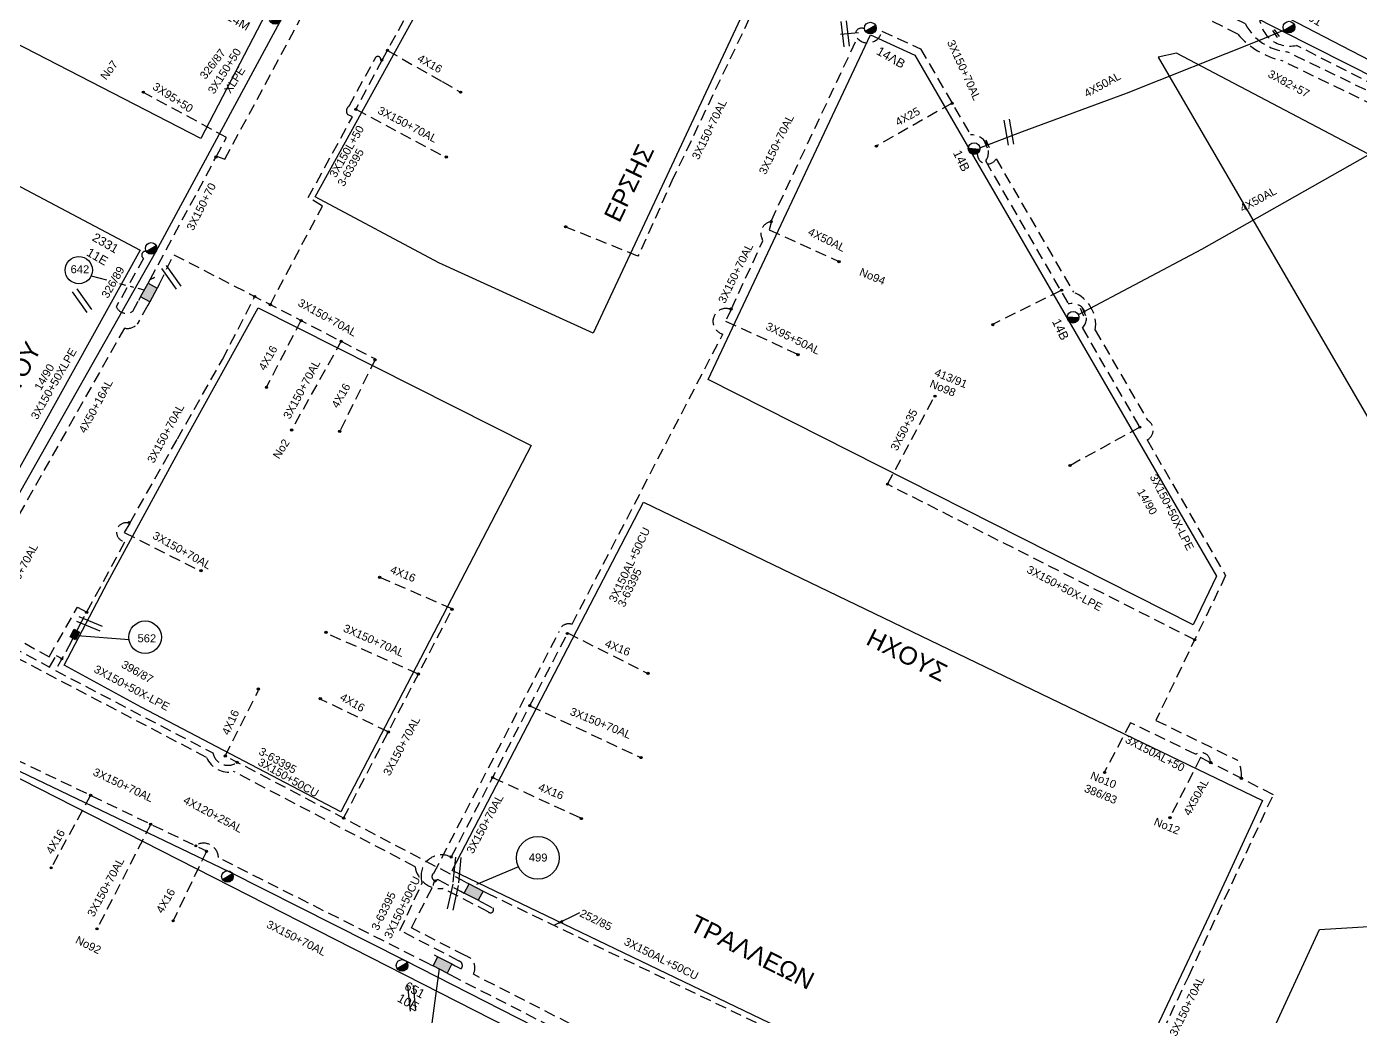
# Model space of a CAD drawing. Header units: millimetres. Extents: x 2087 to 5289, y 222 to 1137.
# Drawn here: x 2512.4 to 2662.3, y 619.2 to 730.5 of the extents above; entities that cross this region are included whole.
import ezdxf

# ---------------------------------------------------------------- set-up
doc = ezdxf.new("R2010")
doc.units = ezdxf.units.MM
doc.linetypes.add('DASHED', pattern=[19.05, 12.7, -6.35])
for name, color, linetype in [('Link Box 2 Διευθύνσεων', 7, 'Continuous'), ('Link Box 4 Διευθύνσεων', 7, 'Continuous'), ('Άγνωστα', 7, 'Continuous'), ('Γυμνά εναέρια ΧΤ και ΦΟΠ (3Φ)   4x50+16AL', 7, 'Continuous'), ('Εναέρια παροχή ΧΤ 4x16', 7, 'SYN_LINE'), ('Επιγραφές - Σχήματα', 7, 'Continuous'), ('Καλωδια ΧΤ    3Χ95+50', 7, 'DASHED'), ('Καλώδια ΧΤ   3x150+50CU', 7, 'DASHED'), ('Καλώδια ΧΤ   3x150+70 XLPE', 7, 'DASHED'), ('Καλώδια ΧΤ   3x150+70AL', 7, 'DASHED'), ('Καλώδια ΧΤ   3x150AL+50CU', 7, 'DASHED'), ('Καλώδια ΧΤ   4x50AL', 7, 'DASHED'), ('Μηχανική τομή', 7, 'Continuous'), ('Στύλος ΦΜ', 7, 'Continuous'), ('Στύλος ΦΜ @ 1', 7, 'Continuous'), ('Συνδέσεις', 7, 'Continuous'), ('Συνεστραμμενα ΧΤ  4Χ120+25 Al', 7, 'Continuous'), ('Τομή', 7, 'Continuous'), ('Υπόβαθρο ΔΕΗ', 7, 'Continuous'), ('Υπόγεια καλώδια Παροχών ΧΤ   4x16CU', 7, 'DASHED'), ('Υπόγεια καλώδια Παροχών ΧΤ   4x25', 7, 'DASHED'), ('Υπόγειο καλώδιο Μέσης Τάσης 20KV', 7, 'Continuous')]:
    doc.layers.add(name, color=color, linetype=linetype)
doc.styles.add('arial', font='arial.ttf')
doc.styles.get("Standard").update_dxf_attribs({"font": 'arial.ttf'})
doc.linetypes.add('SYN_LINE', pattern='A,0.5,-0.0001,["/\\/\\/\\/",Standard,S=0.1,R=0,X=0,Y=-0.05],-0.25', length=0.7501)
doc.dimstyles.new('ISO-25', dxfattribs={"dimtxt": 2.5, "dimasz": 2.5, "dimexe": 1.25, "dimexo": 0.625, "dimtad": 1, "dimtxsty": 'Standard', "dimcen": 2.5, "dimadec": 0, "dimazin": 0, "dimtfac": 1, "dimtmove": 0, "dimatfit": 3, "dimfxl": 1, "dimarcsym": 0})

# ---------------------------------------------------------------- blocks, each defined once
blk = doc.blocks.new('ΤΟΜΗ')
at = {"layer": 'Τομή', "ltscale": 40}
for p, q in [((-5.68, 0), (5.68, 0)), ((5.68, -2.33), (-5.68, -2.33))]:
    blk.add_line(p, q, dxfattribs=at)
blk = doc.blocks.new('ΜΗΧΑΝΙΚΗ ΤΟΜΗ')
at = {"layer": 'Μηχανική τομή', "ltscale": 40}
for p, q in [((-1.89, 0.78), (1.89, 0.78)), ((1.89, 0), (-1.89, 0))]:
    blk.add_line(p, q, dxfattribs=at)
blk = doc.blocks.new('ΥΠΑΡΧΩΝ ΤΣΙΜΕΝΤΕΝΙΟΣ ΣΤΥΛΟΣ')
at = {"layer": 'Στύλος ΦΜ'}
blk.add_hatch(color=7, dxfattribs=at).paths.add_polyline_path([(-1.29, -2.28, 0.574793), (2.62, 0, 0.268822), (1.3, 2.27)])
at = {"layer": 'Στύλος ΦΜ', "color": 7}
blk.add_line((-1.29, -2.28), (1.3, 2.27), dxfattribs=at)
blk.add_circle((0, 0), 2.62, dxfattribs=at)
at = {"layer": 'Στύλος ΦΜ', "flags": 4}
for tag, p in [('ΑΡΙΘΜΟΣ', (-4.68, 8.05)), ('ΤΥΠΟΣ', (-4.91, 3.03))]:
    blk.add_attdef(tag, p, '', height=4, dxfattribs=at)
blk = doc.blocks.new('LINK BOX 4 ΑΝΑΧΩΡΗΣΕΩΝ')
at = {"layer": 'Link Box 4 Διευθύνσεων', "ltscale": 40}
blk.add_hatch(color=256, dxfattribs=at).paths.add_polyline_path([(-3.54, 0), (-3.54, -4.67), (3.54, -4.67), (3.54, 0)])
for p, q in [((-3.54, 0), (-5.33, 0)), ((5.33, 0), (3.54, 0)), ((-3.54, -4.67), (-5.33, -4.67)), ((5.33, -4.67), (3.54, -4.67))]:
    blk.add_line(p, q, dxfattribs=at)
blk.add_lwpolyline([(-3.54, -4.67), (-3.54, 0), (3.54, 0), (3.54, -4.67)], close=True, dxfattribs=at)
blk = doc.blocks.new('_ΣΥΝΔΕΣΗ')
at = {"layer": 'Συνδέσεις', "linetype": 'SYN_LINE', "ltscale": 40}
blk.add_hatch(color=256, dxfattribs=at).paths.add_polyline_path([(0.5, -0.01, 1), (-0.5, -0.01, 1)])
at = {"layer": 'Συνδέσεις'}
blk.add_circle((0, -0.01), 0.5, dxfattribs=at)
blk = doc.blocks.new('LINK BOX 2 ΑΝΑΧΩΡΗΣΕΩΝ')
at = {"layer": 'Link Box 2 Διευθύνσεων', "ltscale": 40}
blk.add_hatch(color=256, dxfattribs=at).paths.add_polyline_path([(-2.02, 1.29), (-2.02, -1.45), (1.89, -1.45), (1.89, 1.29)])
for p, q in [((-2.02, -0.08), (-4.26, -0.08)), ((4.12, -0.08), (1.89, -0.08))]:
    blk.add_line(p, q, dxfattribs=at)
blk.add_lwpolyline([(-2.02, -1.45), (-2.02, 1.29), (1.89, 1.29), (1.89, -1.45)], close=True, dxfattribs=at)

msp = doc.modelspace()

# ---------------------------------------------------------------- linework, layer by layer
at = {"layer": 'Άγνωστα', "color": 30, "linetype": 'DASHED', "ltscale": 0.1}
msp.add_lwpolyline([(2628.62, 700.81), (2620.95, 697)], dxfattribs=at)
at = {"layer": 'Άγνωστα', "color": 5, "linetype": 'DASHED', "ltscale": 0.1}
msp.add_lwpolyline([(2609.15, 679.04), (2614.48, 688.99)], dxfattribs=at)
at = {"layer": 'Γυμνά εναέρια ΧΤ και ΦΟΠ (3Φ)   4x50+16AL', "color": 1, "linetype": 'Continuous', "ltscale": 0.1}
msp.add_lwpolyline([(2509.51, 648.45), (2510.26, 675.8), (2526.89, 705.19), (2540.84, 731.07), (2562.52, 774.21)], dxfattribs=at)
at = {"layer": 'Γυμνά εναέρια ΧΤ και ΦΟΠ (3Φ)   4x50+16AL', "color": 133}
for points in [[(2690.38, 697.45), (2686.9, 701.78), (2671.65, 720.85), (2624.3, 744.81)], [(2619.54, 716.88), (2624.34, 718.71), (2636.03, 723.01), (2636.03, 723.01), (2650.92, 728.95), (2653.73, 730.12)], [(2630.61, 698.12), (2644.48, 705.47), (2671.65, 720.85)]]:
    msp.add_lwpolyline(points, dxfattribs=at)
at = {"layer": 'Εναέρια παροχή ΧΤ 4x16', "color": 6, "linetype": 'DASHED', "ltscale": 0.1}
for points in [[(2543.19, 697.47), (2539.29, 689.94)], [(2551.56, 693.13), (2547.55, 685)]]:
    msp.add_lwpolyline(points, dxfattribs=at)
at = {"layer": 'Επιγραφές - Σχήματα'}
for points in [[(2520.29, 704.01), (2520.29, 704.01)], [(2523.87, 661.55), (2518.07, 661.99)], [(2567.64, 636.03), (2562.95, 634.04)], [(2557.76, 617.04), (2558.76, 624.58)]]:
    msp.add_lwpolyline(points, dxfattribs=at)
for centre, radius in [((2518.21, 703.13), 1.53), ((2525.67, 661.84), 1.83), ((2569.83, 637.03), 2.41)]:
    msp.add_circle(centre, radius, dxfattribs=at)
at = {"layer": 'Καλωδια ΧΤ    3Χ95+50', "color": 5, "linetype": 'DASHED', "ltscale": 0.1}
msp.add_lwpolyline([(2533.67, 715.88), (2534.83, 718.05), (2525.4, 723.13)], dxfattribs=at)
at = {"layer": 'Καλώδια ΧΤ   3x150+50CU', "color": 151, "linetype": 'DASHED', "ltscale": 0.1}
msp.add_lwpolyline([(2539.75, 699.25), (2545.6, 710.32), (2544.01, 711.28), (2548.98, 720.35), (2548.43, 720.62, -0.418812), (2548.6, 721.58), (2551.49, 726.84, -0.957974), (2552.18, 726.8)], format="xyb", dxfattribs=at)
at = {"layer": 'Καλώδια ΧΤ   3x150+50CU', "color": 5, "linetype": 'DASHED', "ltscale": 0.1}
msp.add_lwpolyline([(2645.5, 647.72), (2645.44, 648, 0.544479), (2643.8, 648.67), (2636.48, 652.23), (2633.53, 646.62)], format="xyb", dxfattribs=at)
at = {"layer": 'Καλώδια ΧΤ   3x150+50CU', "color": 1, "ltscale": 0.1}
msp.add_lwpolyline([(2554.33, 628.86), (2556.81, 634.2), (2556.73, 634.65, -0.619226), (2560.09, 637.1)], format="xyb", dxfattribs=at)
at = {"layer": 'Καλώδια ΧΤ   3x150+70 XLPE', "color": 30, "linetype": 'DASHED', "ltscale": 0.1}
for points in [[(2596.09, 708.7), (2605.75, 729.2, -0.900712), (2606.57, 730.23)], [(2605.75, 729.2, 0.623585), (2608.51, 730.01), (2612.87, 728.02), (2618.48, 718.33, -0.625646), (2620.19, 715.38), (2629.48, 699.32), (2629.48, 699.32, -0.763902), (2631.06, 696.6), (2637.54, 685.41)]]:
    msp.add_lwpolyline(points, format="xyb", dxfattribs=at)
at = {"layer": 'Καλώδια ΧΤ   3x150+70 XLPE', "color": 5, "ltscale": 0.1}
msp.add_lwpolyline([(2526.22, 702.06), (2526.71, 702.3), (2526.22, 702.06), (2531.62, 712.04), (2533.67, 715.88)], dxfattribs=at)
at = {"layer": 'Καλώδια ΧΤ   3x150+70 XLPE', "color": 1, "linetype": 'DASHED', "ltscale": 0.1}
for points in [[(2560.09, 637.1), (2573.18, 662.32)], [(2568.93, 654.14), (2581.53, 648.25)]]:
    msp.add_lwpolyline(points, dxfattribs=at)
at = {"layer": 'Καλώδια ΧΤ   3x150+70AL', "color": 5, "linetype": 'DASHED', "ltscale": 0.1}
msp.add_lwpolyline([(2695.5, 708.44, -0.700196), (2691.91, 708.22), (2674.02, 717.44, -0.305577), (2667.34, 719.96), (2653.46, 726.7, -0.154103), (2648.54, 729.65), (2624.03, 742.05, -0.437599), (2622.08, 744.17), (2608.17, 750.57, -0.456309), (2605.93, 750.32), (2585.92, 759.52, -0.186026), (2582.51, 761.48), (2573.32, 766.29), (2579.33, 777.41, -0.280642), (2581.59, 781.58), (2586.59, 790.85)], format="xyb", dxfattribs=at)
at = {"layer": 'Καλώδια ΧΤ   3x150+70AL', "color": 151, "linetype": 'DASHED', "ltscale": 0.1}
msp.add_lwpolyline([(2552.32, 726.75), (2563.86, 747.72), (2553.93, 753.19), (2553.29, 752.03)], dxfattribs=at)
at = {"layer": 'Καλώδια ΧΤ   3x150+70AL', "color": 1, "ltscale": 0.1}
msp.add_lwpolyline([(2782.19, 721.22), (2792.95, 716.2), (2787.76, 705.09), (2787.66, 704.69, -0.283324), (2787.4, 702.34), (2783.82, 694.65), (2778.12, 683.51), (2773.43, 673.31), (2763.53, 653.76), (2739.72, 666.92), (2746.05, 679.33), (2698.01, 705.37, -0.515066), (2692.82, 709.07), (2690.6, 710.16), (2674.17, 718.53, -0.309705), (2668.07, 720.89), (2654.07, 727.69, -0.256701), (2649.39, 730.82), (2649.39, 730.82), (2636.24, 737.47, -0.273468), (2634.81, 737.73), (2624.76, 742.82, 0.497257), (2625.7, 747.35)], format="xyb", dxfattribs=at)
at = {"layer": 'Καλώδια ΧΤ   3x150+70AL', "color": 27, "ltscale": 0.1}
msp.add_lwpolyline([(2781.92, 720.67), (2791.92, 715.83), (2786.49, 704.73, -0.354042), (2786.58, 702.95), (2781.53, 692.62), (2776.8, 682.86), (2773.43, 675.58), (2767.69, 664.04), (2762.88, 655.29, -0.228439), (2761.99, 656.32), (2751.69, 661.85), (2744.89, 665.79), (2741.17, 667.57), (2747.31, 679.86), (2698.73, 706.26, -0.518115), (2693.46, 709.5), (2673.94, 719.92, -0.388949), (2669.24, 721.21), (2655.13, 728.4, -0.517607), (2651, 732.1), (2636.95, 739.35), (2640.08, 745.2), (2640.08, 745.2)], format="xyb", dxfattribs=at)
at = {"layer": 'Καλώδια ΧΤ   3x150+70AL', "color": 133, "ltscale": 0.1}
msp.add_lwpolyline([(2594.96, 734.39), (2595.07, 734.26, -0.686765), (2594.43, 733.14), (2585.1, 713.56), (2581.09, 704.69), (2572.98, 707.97)], format="xyb", dxfattribs=at)
at = {"layer": 'Καλώδια ΧΤ   3x150+70AL', "color": 151, "ltscale": 0.1}
for points in [[(2552.32, 726.77), (2549.36, 721.22), (2559.55, 715.78)], [(2527.24, 701.51), (2527.24, 701.51), (2528.89, 704.86), (2537.57, 700.38), (2551.56, 693.13)], [(2523.96, 674.68), (2529.3, 684.15), (2534.38, 693.09), (2538, 700.16), (2538, 700.16), (2538, 700.16)], [(2523.96, 674.68), (2523.33, 673.63), (2531.84, 669.3)]]:
    msp.add_lwpolyline(points, dxfattribs=at)
at = {"layer": 'Καλώδια ΧΤ   3x150+70AL', "color": 30, "ltscale": 0.1}
msp.add_lwpolyline([(2591.59, 698.78), (2595.15, 706.42), (2595.04, 706.66, -0.520289), (2596.12, 708.58, -0.049379)], format="xyb", dxfattribs=at)
at = {"layer": 'Καλώδια ΧΤ   3x150+70AL', "color": 6, "ltscale": 0.1}
msp.add_lwpolyline([(2547.77, 695.22), (2542.12, 685.12)], dxfattribs=at)
at = {"layer": 'Καλώδια ΧΤ   3x150+70AL', "color": 2, "linetype": 'DASHED', "ltscale": 0.1}
for points in [[(2456.69, 670.54), (2458.45, 674.12), (2478.81, 663.71, -0.372235), (2482.4, 663.48), (2508.6, 649.15, -0.623199), (2511.05, 648.14), (2532.59, 637.8), (2532.57, 637.76)], [(2557.64, 625.08), (2533.91, 637.05, 0.550799), (2531.43, 638.49)]]:
    msp.add_lwpolyline(points, format="xyb", dxfattribs=at)
at = {"layer": 'Καλώδια ΧΤ   3x150+70AL', "color": 6, "linetype": 'DASHED', "ltscale": 0.1}
for points in [[(2547.99, 641.49), (2560.2, 665.02)], [(2556.4, 657.7), (2545.92, 662.33)]]:
    msp.add_lwpolyline(points, dxfattribs=at)
at = {"layer": 'Καλώδια ΧΤ   3x150+70AL', "color": 5, "linetype": 'DASHED', "ltscale": 0.1}
msp.add_lwpolyline([(2635.28, 607.22), (2643.02, 623.73), (2647.06, 632.39), (2652.54, 644.13), (2645.22, 647.86)], dxfattribs=at)
at = {"layer": 'Καλώδια ΧΤ   3x150+70AL', "color": 2, "ltscale": 0.1}
msp.add_lwpolyline([(2526.3, 640.82), (2520.27, 629.05)], dxfattribs=at)
at = {"layer": 'Καλώδια ΧΤ   3x150AL+50CU', "color": 5, "linetype": 'DASHED', "ltscale": 0.1}
for points in [[(2533.71, 715.95), (2534.64, 715.62), (2544.8, 734.46, 0.809388), (2544.17, 735.86)], [(2619.25, 716.25, 0.792023), (2621.37, 715.64), (2630.06, 700.63, -0.349099), (2632.52, 696.38), (2638.39, 686.24, -0.600116), (2638.34, 684.03), (2647.17, 668.77), (2639.33, 652.49), (2648.5, 648.02, -0.16448), (2648.93, 646.1)], [(2525.97, 699.17), (2524.76, 697.03, -0.272867), (2523.35, 696.6), (2510.76, 674.34, -0.411491), (2509.63, 674.04), (2502.66, 661.75), (2502.66, 661.75), (2488.16, 669.52, -0.339772), (2483.63, 673.47), (2457.63, 687.46), (2457.63, 687.46), (2466.46, 703.74), (2466.46, 703.74), (2472.07, 700.96)]]:
    msp.add_lwpolyline(points, format="xyb", dxfattribs=at)
at = {"layer": 'Καλώδια ΧΤ   3x150AL+50CU', "color": 133, "linetype": 'DASHED', "ltscale": 0.1}
for points in [[(2563.53, 632.04), (2564.78, 631.4, -0.963232), (2564.25, 630.96), (2559.14, 633.59, -0.40208), (2556.03, 636.03), (2535.61, 646.74, -0.363103), (2532.59, 648.32), (2505.82, 662.37), (2503.78, 658.78), (2487.28, 667.64, -0.339185), (2481.49, 672.31), (2453.94, 687.24), (2465.07, 706.48), (2472.95, 702.58)], [(2564.06, 633.08), (2613.79, 609.17, 0.42588), (2615.04, 608.1), (2621.28, 605.1, 0.475723), (2624.44, 604.24)]]:
    msp.add_lwpolyline(points, format="xyb", dxfattribs=at)
at = {"layer": 'Καλώδια ΧΤ   3x150AL+50CU', "color": 6, "linetype": 'DASHED', "ltscale": 0.1}
for points in [[(2472.66, 702.05), (2465.36, 705.66), (2454.85, 687.5), (2482.25, 672.65, 0.322729), (2487.41, 668.33), (2503.43, 659.73), (2505.61, 663.57), (2514.93, 658.46), (2515.67, 659.78), (2516.31, 659.43)], [(2517.35, 661.33), (2515.59, 658.1), (2533.29, 648.82, 0.54468), (2536.02, 647.77)]]:
    msp.add_lwpolyline(points, format="xyb", dxfattribs=at)
at = {"layer": 'Καλώδια ΧΤ   3x150AL+50CU', "color": 1, "linetype": 'DASHED', "ltscale": 0.1}
for points in [[(2525.79, 705.24, 0.81843), (2525.5, 704.44), (2522.43, 699.01, 0.486148), (2524.28, 698.51), (2524.94, 699.72)], [(2560.55, 624.9), (2561.2, 624.56, 0.552645), (2560.99, 625.42), (2554.33, 628.86)], [(2560.01, 623.86), (2604.05, 601.29, -0.326894), (2606.13, 601.38), (2615.36, 596.46, -0.591777), (2615.86, 595.06)]]:
    msp.add_lwpolyline(points, format="xyb", dxfattribs=at)
at = {"layer": 'Καλώδια ΧΤ   3x150AL+50CU', "color": 151, "linetype": 'DASHED', "ltscale": 0.1}
for points in [[(2472.37, 701.5), (2465.82, 704.74), (2455.94, 687.65), (2483.05, 672.95, 0.304882), (2487.85, 669, 0.002932), (2487.85, 669), (2503.16, 660.79), (2505.51, 664.93), (2514.87, 659.62), (2518.05, 665.22), (2519.1, 664.65)], [(2518.25, 663.08), (2523.42, 672.59, -1.071602), (2523.77, 674.68)]]:
    msp.add_lwpolyline(points, format="xyb", dxfattribs=at)
at = {"layer": 'Καλώδια ΧΤ   3x150AL+50CU', "color": 30, "linetype": 'DASHED', "ltscale": 0.1}
for points in [[(2558.28, 634.44, -0.639832), (2558.14, 635.32), (2572.17, 662.36, -0.467507), (2573.68, 663.29), (2590.63, 695.94, -1.044694), (2591.44, 698.73)], [(2696.69, 548.23), (2698.74, 552.09), (2690.05, 556.91, 0.480577), (2686.32, 558.98), (2663.36, 571.42, 0.270577), (2659.95, 572.52), (2636.27, 584.33, 0.370652), (2634.59, 586.2), (2616.98, 595.36, 0.586623), (2615.91, 597.36), (2606.55, 602.35, 0.282004), (2603.97, 602.73), (2562.58, 623.94, 0.485848), (2561.67, 626.03), (2555.61, 629.15), (2558.08, 633.93, -0.490413), (2558.66, 634.55), (2561.36, 633.16)]]:
    msp.add_lwpolyline(points, format="xyb", dxfattribs=at)
at = {"layer": 'Καλώδια ΧΤ   3x150AL+50CU', "color": 5, "linetype": 'DASHED', "ltscale": 0.1}
msp.add_lwpolyline([(2643.7, 661.55), (2609.15, 679.04)], dxfattribs=at)
at = {"layer": 'Καλώδια ΧΤ   3x150AL+50CU', "color": 6, "linetype": 'DASHED', "ltscale": 0.1}
msp.add_lwpolyline([(2561.7, 634.3), (2534.68, 648.48)], dxfattribs=at)
at = {"layer": 'Καλώδια ΧΤ   4x50AL', "color": 30, "ltscale": 0.1}
msp.add_lwpolyline([(2596.12, 708.58), (2595.86, 707.64), (2603.67, 704.1)], dxfattribs=at)
at = {"layer": 'Καλώδια ΧΤ   4x50AL', "color": 5, "ltscale": 0.1}
msp.add_lwpolyline([(2645.22, 647.86), (2644.35, 648.31), (2640.94, 641.63)], dxfattribs=at)
at = {"layer": 'Συνεστραμμενα ΧΤ  4Χ120+25 Al', "color": 5, "linetype": 'SYN_LINE', "ltscale": 10}
msp.add_lwpolyline([(2626.11, 588.46), (2593.97, 605.6), (2574.84, 615.27), (2554.81, 625.53), (2535.11, 635.46), (2509.87, 647.58)], dxfattribs=at)
at = {"layer": 'Υπόβαθρο ΔΕΗ'}
for points in [[(2721.82, 785.21), (2684.95, 715.52), (2637.77, 739.99), (2661.46, 784.66)], [(2531.92, 717.93), (2487.35, 740.89), (2507.1, 778.36)], [(2507.1, 778.36), (2507.1, 778.36), (2507.1, 778.36), (2525.87, 767.87), (2538.28, 761.39), (2550.96, 754.59), (2531.92, 717.93)], [(2593.97, 734.34), (2576.05, 696.02), (2558.69, 703.94), (2544.8, 711.36), (2564.64, 747.41), (2564.64, 747.41), (2593.97, 734.34)], [(2607.22, 729.57), (2612.21, 727.28), (2646.14, 668.69), (2643.51, 663.22), (2588.97, 690.84), (2607.22, 729.57)], [(2603.88, 729.65), (2605.88, 729.83)], [(2525.1, 705.35), (2503.08, 665.68), (2460.44, 688.64), (2473.54, 712.97), (2481.09, 728.66), (2525.1, 705.35)], [(2665.43, 682.67), (2666.76, 682.76), (2679.07, 707.86), (2641.66, 727.54), (2639.6, 727.07), (2665.43, 682.67)], [(2519.59, 702.47), (2521.31, 702.02)], [(2522.79, 701.63), (2523.48, 701.45)], [(2524, 701.31), (2524.38, 701.21)], [(2524.85, 701.09), (2525.58, 700.89)], [(2582.29, 676.74), (2582.29, 676.74)], [(2582.65, 677.52), (2582.65, 677.52)], [(2458.86, 672.81), (2625.43, 587.94), (2625.43, 587.94), (2605.94, 547.25), (2440.05, 635.64), (2440.05, 635.64), (2450.36, 655.91), (2458.86, 672.81), (2458.86, 672.81)], [(2657.71, 628.97), (2666.35, 629.51), (2690.76, 587.67), (2683.5, 574.74), (2642.38, 595.72), (2657.71, 628.97)]]:
    msp.add_lwpolyline(points, dxfattribs=at)
for points in [[(2569.07, 683.41), (2547.67, 642.19), (2525.23, 653.96), (2516.56, 658.7), (2521.49, 668.07), (2529.88, 683.51), (2538.38, 698.87), (2569.07, 683.41)], [(2631.64, 601.26), (2560.2, 635.61), (2581.7, 677.04), (2651.31, 643.49), (2645.64, 631.14), (2638.42, 615.88), (2634.11, 606.59), (2631.64, 601.26)]]:
    msp.add_lwpolyline(points, close=True, dxfattribs=at)
at = {"layer": 'Υπόγεια καλώδια Παροχών ΧΤ   4x16CU', "color": 151, "linetype": 'DASHED', "ltscale": 0.1}
msp.add_lwpolyline([(2552.92, 727.84), (2559.08, 724.32), (2561.14, 723.14), (2561.14, 723.14)], dxfattribs=at)
at = {"layer": 'Υπόγεια καλώδια Παροχών ΧΤ   4x16CU', "color": 6, "linetype": 'DASHED', "ltscale": 0.1}
for points in [[(2560.2, 665.02), (2552.01, 668.59)], [(2534.66, 648.48), (2538.42, 655.86)], [(2553.02, 651.19), (2545.36, 654.89)]]:
    msp.add_lwpolyline(points, dxfattribs=at)
at = {"layer": 'Υπόγεια καλώδια Παροχών ΧΤ   4x16CU', "color": 1, "linetype": 'DASHED', "ltscale": 0.1}
for points in [[(2573.18, 662.32), (2582.28, 657.73)], [(2564.75, 646.07), (2574.74, 641.47)]]:
    msp.add_lwpolyline(points, dxfattribs=at)
at = {"layer": 'Υπόγεια καλώδια Παροχών ΧΤ   4x16CU', "color": 2, "linetype": 'DASHED', "ltscale": 0.1}
for points in [[(2519.54, 644.07), (2515.1, 635.91)], [(2532.57, 637.76), (2528.82, 629.95)]]:
    msp.add_lwpolyline(points, dxfattribs=at)
at = {"layer": 'Υπόγεια καλώδια Παροχών ΧΤ   4x25', "color": 30, "ltscale": 0.1}
msp.add_lwpolyline([(2616.41, 721.89), (2607.9, 717.07)], dxfattribs=at)
at = {"layer": 'Υπόγειο καλώδιο Μέσης Τάσης 20KV', "color": 30, "linetype": 'DASHED', "ltscale": 0.1}
for points in [[(2591.59, 698.78), (2590.95, 697.38), (2599.15, 693.63)], [(2637.51, 685.45), (2629.69, 681.15)]]:
    msp.add_lwpolyline(points, dxfattribs=at)

# ---------------------------------------------------------------- block references
at = {"layer": 'Link Box 2 Διευθύνσεων', "xscale": 0.25, "yscale": 0.25, "zscale": 0.25, "rotation": 62.35242562829936}
msp.add_blockref('LINK BOX 2 ΑΝΑΧΩΡΗΣΕΩΝ', (2517.75, 662.17), dxfattribs=at)
at = {"layer": 'Link Box 4 Διευθύνσεων', "xscale": 0.2499999999999999, "yscale": 0.2499999999999999, "zscale": 0.2499999999999999}
for p, rotation in [((2525.58, 700.89), 61.42642021065383), ((2562.35, 632.66), 152.738175983688), ((2558.83, 624.47), 152.738175983688)]:
    msp.add_blockref('LINK BOX 4 ΑΝΑΧΩΡΗΣΕΩΝ', p, dxfattribs=dict(at, rotation=rotation))
at = {"layer": 'Μηχανική τομή', "xscale": 0.2499999999999993, "yscale": 0.2499999999999993, "zscale": 0.2499999999999993}
for p, rotation in [((2652.74, 729.68), 305.8903610881165), ((2620.21, 717.28), 293.7897016495988), ((2631.05, 698.39), 293.7897016495988)]:
    msp.add_blockref('ΜΗΧΑΝΙΚΗ ΤΟΜΗ', p, dxfattribs=dict(at, rotation=rotation))
at = {"layer": 'Στύλος ΦΜ @ 1', "ltscale": 40}
ref = msp.add_blockref('ΥΠΑΡΧΩΝ ΤΣΙΜΕΝΤΕΝΙΟΣ ΣΤΥΛΟΣ', (2540.29, 731.42), dxfattribs=dict(at, xscale=0.2499999999999999, yscale=0.2499999999999999, zscale=0.2499999999999999, rotation=330.1757056746846))
ref.add_attrib('ΤΥΠΟΣ', '52', (2536, 732.55), dxfattribs={"layer": 'Στύλος ΦΜ', "height": 1, "rotation": 330.1757, "flags": 4})
ref.add_attrib('ΑΡΙΘΜΟΣ', '14M', (2534.73, 731.36), dxfattribs={"layer": 'Στύλος ΦΜ', "height": 1, "rotation": 330.1757, "flags": 4})
ref = msp.add_blockref('ΥΠΑΡΧΩΝ ΤΣΙΜΕΝΤΕΝΙΟΣ ΣΤΥΛΟΣ', (2654.3, 730.45), dxfattribs=dict(at, xscale=0.2499999999999999, yscale=0.2499999999999999, zscale=0.2499999999999999, rotation=330.1757056746846))
ref.add_attrib('ΤΥΠΟΣ', '14B', (2656.12, 733.23), dxfattribs={"layer": 'Στύλος ΦΜ', "height": 1, "rotation": 330.1757, "flags": 4})
ref.add_attrib('ΑΡΙΘΜΟΣ', '2001', (2654.98, 732.06), dxfattribs={"layer": 'Στύλος ΦΜ', "height": 1, "rotation": 330.1757, "flags": 4})
ref = msp.add_blockref('ΥΠΑΡΧΩΝ ΤΣΙΜΕΝΤΕΝΙΟΣ ΣΤΥΛΟΣ', (2607.22, 730.34), dxfattribs=dict(at, xscale=0.2499999999999999, yscale=0.2499999999999999, zscale=0.2499999999999999, rotation=330.1757056746846))
ref.add_attrib('ΤΥΠΟΣ', '14ΛB', (2607.81, 727.46), dxfattribs={"layer": 'Στύλος ΦΜ', "height": 1, "rotation": 330.1757, "flags": 4})
ref = msp.add_blockref('ΥΠΑΡΧΩΝ ΤΣΙΜΕΝΤΕΝΙΟΣ ΣΤΥΛΟΣ', (2618.89, 716.79), dxfattribs=dict(at, xscale=0.2499999999999999, yscale=0.2499999999999999, zscale=0.2499999999999999, rotation=295.8505894223654))
ref.add_attrib('ΤΥΠΟΣ', '14B', (2616.48, 716.33), dxfattribs={"layer": 'Στύλος ΦΜ', "height": 1, "rotation": 295.8506, "flags": 4})
ref = msp.add_blockref('ΥΠΑΡΧΩΝ ΤΣΙΜΕΝΤΕΝΙΟΣ ΣΤΥΛΟΣ', (2526.35, 705.57), dxfattribs=dict(at, xscale=0.2499999999999999, yscale=0.2499999999999999, zscale=0.2499999999999999, rotation=330.1757056746846))
ref.add_attrib('ΤΥΠΟΣ', '2331', (2519.62, 706.51), dxfattribs={"layer": 'Στύλος ΦΜ', "height": 1, "rotation": 330.1757, "flags": 4})
ref.add_attrib('ΑΡΙΘΜΟΣ', '11E', (2518.97, 704.83), dxfattribs={"layer": 'Στύλος ΦΜ', "height": 1, "rotation": 330.1757, "flags": 4})
ref = msp.add_blockref('ΥΠΑΡΧΩΝ ΤΣΙΜΕΝΤΕΝΙΟΣ ΣΤΥΛΟΣ', (2630.02, 697.83), dxfattribs=dict(at, xscale=0.2499999999999999, yscale=0.2499999999999999, zscale=0.2499999999999999, rotation=295.8505894223654))
ref.add_attrib('ΤΥΠΟΣ', '14B', (2627.62, 697.36), dxfattribs={"layer": 'Στύλος ΦΜ', "height": 1, "rotation": 295.8506, "flags": 4})
at = {"layer": 'Στύλος ΦΜ @ 1', "ltscale": 40, "xscale": 0.2499999999999998, "yscale": 0.2499999999999998, "zscale": 0.2499999999999998, "rotation": 330.6463124681125}
msp.add_blockref('ΥΠΑΡΧΩΝ ΤΣΙΜΕΝΤΕΝΙΟΣ ΣΤΥΛΟΣ', (2534.93, 634.93), dxfattribs=at)
at = {"layer": 'Στύλος ΦΜ @ 1', "ltscale": 40}
ref = msp.add_blockref('ΥΠΑΡΧΩΝ ΤΣΙΜΕΝΤΕΝΙΟΣ ΣΤΥΛΟΣ', (2554.56, 624.93), dxfattribs=dict(at, xscale=0.2499999999999998, yscale=0.2499999999999998, zscale=0.2499999999999998, rotation=330.6463124681125))
ref.add_attrib('ΤΥΠΟΣ', '10E', (2553.92, 620.95), dxfattribs={"layer": 'Στύλος ΦΜ', "height": 1, "rotation": 330.6463, "flags": 4})
ref.add_attrib('ΑΡΙΘΜΟΣ', '651', (2554.73, 622.31), dxfattribs={"layer": 'Στύλος ΦΜ', "height": 1, "rotation": 330.6463, "flags": 4})
at = {"layer": 'Συνδέσεις', "xscale": 0.25, "yscale": 0.25, "zscale": 0.25}
for p in [(2552.92, 727.84), (2552.29, 726.75), (2525.47, 723.14), (2561.14, 723.14), (2616.42, 721.89), (2549.36, 721.22), (2607.9, 717.07), (2533.65, 715.84), (2559.54, 715.85), (2572.95, 708), (2596.07, 708.58), (2603.7, 704.08), (2628.73, 700.87), (2538, 700.16), (2539.75, 699.25), (2591.56, 698.76), (2543.22, 697.45), (2620.99, 696.98), (2547.72, 695.12), (2551.52, 693.04), (2599.09, 693.63), (2539.32, 689.95), (2614.5, 688.95), (2637.52, 685.46), (2542.14, 685.15), (2547.55, 685), (2629.68, 681.15), (2609.15, 679.05), (2523.88, 674.74), (2531.95, 669.32), (2552.04, 668.57), (2519.1, 664.65), (2560.18, 664.97), (2546, 662.4), (2573.15, 662.26), (2643.69, 661.55), (2516.3, 659.41), (2556.4, 657.7), (2582.21, 657.77), (2538.41, 656.02), (2545.37, 654.92), (2568.93, 654.14), (2553.02, 651.19), (2534.68, 648.48), (2536.02, 647.77), (2581.42, 648.31), (2633.56, 646.63), (2645.5, 647.74), (2564.75, 646.07), (2648.94, 645.98), (2519.54, 644.07), (2526.3, 640.82), (2547.99, 641.49), (2574.72, 641.45), (2640.91, 641.54), (2531.37, 638.38), (2532.57, 637.76), (2515.1, 635.91), (2560.08, 637.12), (2558.28, 634.44), (2528.82, 629.95), (2520.27, 629.05)]:
    msp.add_blockref('_ΣΥΝΔΕΣΗ', p, dxfattribs=at)
at = {"layer": 'Τομή'}
for p, xscale, yscale, zscale, rotation in [((2604.68, 729.73), 0.2499999999999999, 0.2499999999999999, 0.2499999999999999, 276.7292291340471), ((2623.07, 718.69), 0.2499999999999999, 0.2499999999999999, 0.2499999999999999, 279.912134458301), ((2528.86, 702.49), 0.25, 0.25, 0.25, 305.3209113965573), ((2518.81, 699.87), 0.25, 0.25, 0.25, 305.3209113965573), ((2519.53, 663.62), 0.2499999999999999, 0.2499999999999999, 0.2499999999999999, 337.5371763670799), ((2561.04, 635.64), 0.2499999999999999, 0.2499999999999999, 0.2499999999999999, 264.2205295228915), ((2560.56, 632.55), 0.2499999999999999, 0.2499999999999999, 0.2499999999999999, 257.6758902009152), ((2555.94, 621.26), 0.2499999999999999, 0.2499999999999999, 0.2499999999999999, 275.5068149939893)]:
    msp.add_blockref('ΤΟΜΗ', p, dxfattribs=dict(at, xscale=xscale, yscale=yscale, zscale=zscale, rotation=rotation))

# ---------------------------------------------------------------- texts
at = {"ltscale": 40, "insert": (2577.19, 709.21), "char_height": 2, "width": 21.1415, "attachment_point": 1, "rotation": 64.3974, "style": 'arial'}
msp.add_mtext('ΕΡΣHΣ', dxfattribs=at)
at = {"layer": 'Άγνωστα', "ltscale": 40, "char_height": 0.9, "attachment_point": 1, "style": 'arial'}
for s, insert, width, rotation in [('326/87', (2531.74, 725.05), 5.5481, 52.6463), ('3X150+50\\P   XLPE', (2532.66, 723.33), 5.5481, 57.3927), ('Νο7', (2520.56, 724.98), 5.5481, 52.6463), ('3X82+57', (2652.27, 725.7), 69.1904, 331.4846), ('3X95+50', (2526.91, 724.29), 5.5481, 327.2882), ('3X150L+50', (2546.33, 713.89), 69.1904, 60.1259), ('3-63395', (2547.24, 712.9), 69.1904, 60.1259), ('326/89', (2520.7, 700.32), 69.1904, 60.1215), ('Νο94', (2606.24, 703.4), 69.1904, 337.7439), ('3X95+50AL', (2595.77, 697.31), 69.1904, 333.8234), ('3X150+50XLPE', (2512.76, 686.68), 69.1904, 60.1215), ('14/90', (2513.16, 689.96), 69.1904, 60.1215), ('413/91', (2614.68, 692.11), 69.1904, 337.7439), ('Νο98', (2614.15, 690.84), 69.1904, 337.7439), (' \\P3X50+35', (2608.1, 683.82), 69.1904, 62.4938), ('Νο2', (2539.97, 682.29), 67.3916, 57.4741), ('3X150+50X-LPE', (2639.42, 680.29), 69.1904, 296.8129), ('14/90', (2637.95, 678.67), 69.1904, 300.331), ('3-63395', (2578.76, 665.53), 69.1904, 64.4247), ('3X150+50X-LPE', (2625.14, 669.96), 69.1904, 331.8424), ('3X150+50X-LPE', (2520.24, 658.76), 69.1904, 331.8424), ('396/87', (2523.35, 659.29), 69.1904, 330.5769), ('3-63395', (2538.8, 649.51), 69.1904, 330.5769), ('Νο10', (2632.21, 646.77), 69.1904, 337.7439), ('386/83', (2631.52, 645.34), 69.1904, 337.7439), ('4X120+25AL', (2530.29, 644.03), 69.1904, 332.0888), ('Νο12', (2639.36, 641.59), 69.1904, 337.7439), ('252/85', (2574.84, 631.3), 69.1904, 333.9537), ('Νο92', (2518.14, 628.3), 68.2095, 333.8234)]:
    msp.add_mtext(s, dxfattribs=dict(at, insert=insert, width=width, rotation=rotation))
at = {"layer": 'Εναέρια παροχή ΧΤ 4x16', "ltscale": 40, "char_height": 0.9, "width": 69.1904, "attachment_point": 1, "style": 'arial'}
for insert, rotation in [((2556.63, 727.46), 330.5769), ((2538.35, 692.2), 60.1215), ((2546.56, 687.96), 60.1215), ((2553.48, 669.94), 338.0052), ((2577.62, 661.63), 338.0052), ((2547.93, 655.62), 330.5769), ((2534.25, 651.12), 65.6715), ((2570.13, 645.48), 338.0052), ((2514.45, 637.81), 59.6916), ((2526.84, 631.16), 59.6916)]:
    msp.add_mtext('4X16', dxfattribs=dict(at, insert=insert, rotation=rotation))
at = {"layer": 'Επιγραφές - Σχήματα', "char_height": 0.9, "width": 8.5591, "attachment_point": 1, "rotation": 359.4102}
for s, insert in [('642', (2517.29, 703.68)), ('562', (2524.82, 662.18)), ('499', (2568.82, 637.53))]:
    msp.add_mtext(s, dxfattribs=dict(at, insert=insert))
at = {"layer": 'Επιγραφές - Σχήματα', "ltscale": 40, "char_height": 2, "width": 21.1415, "attachment_point": 1, "style": 'arial'}
for s, insert, rotation in [('TΣONTOY', (2506.05, 683.46), 62.1711), ('HXOYΣ', (2607.49, 662.89), 333.3), ('TPAΛΛΕΩN', (2587.62, 630.73), 333.3)]:
    msp.add_mtext(s, dxfattribs=dict(at, insert=insert, rotation=rotation))
at = {"layer": 'Καλώδια ΧΤ   3x150+50CU', "ltscale": 40, "char_height": 0.9, "width": 69.1904, "attachment_point": 1, "style": 'arial'}
for s, insert, rotation in [('3X150AL+50CU', (2577.76, 666.07), 64.5543), ('3X150AL+50', (2636.2, 650.85), 332.4681), ('3X150+50CU', (2538.7, 648.31), 330.5769), ('3X150+50CU', (2552.49, 628.25), 63.8397), ('3-63395', (2551.06, 629.18), 63.8397)]:
    msp.add_mtext(s, dxfattribs=dict(at, insert=insert, rotation=rotation))
at = {"layer": 'Καλώδια ΧΤ   3x150+70 XLPE', "ltscale": 40, "insert": (2530.28, 707.89), "char_height": 0.9, "width": 69.1904, "attachment_point": 1, "rotation": 63.2434, "style": 'arial'}
msp.add_mtext('3X150+70', dxfattribs=at)
at = {"layer": 'Καλώδια ΧΤ   3x150+70AL', "ltscale": 40, "char_height": 0.9, "width": 69.1904, "attachment_point": 1, "style": 'arial'}
for s, insert, rotation in [('3X150+70AL', (2616.64, 729.13), 294.6222), ('3X150+70AL', (2552.15, 721.59), 332.5202), ('3X150+70AL', (2587.1, 715.86), 63.944), ('3X150+70AL', (2594.64, 714.18), 63.8674), ('3X150+70AL', (2590.06, 699.69), 63.8674), ('3X150+70AL', (2543.2, 699.96), 330.9249), ('3X150+70AL', (2541.15, 686.71), 61.6678), ('4X50+16AL', (2518.15, 685.13), 61.6678), ('3X150+70AL', (2525.85, 681.75), 61.6678), ('3X150+70AL', (2526.86, 673.79), 330.7197), ('3X150+70AL', (2509.4, 666.05), 61.6678), ('3X150+70AL', (2548.22, 663.35), 336.3009), ('3X150+70AL', (2573.69, 653.98), 337.7439), ('3X150+70AL', (2552.38, 646.6), 61.6678), ('3X150+70AL', (2520.1, 647.18), 334.815), ('3X150+70AL', (2561.75, 637.84), 61.6678), ('3X150+70AL', (2519.11, 630.74), 61.6678), ('3X150+70AL', (2539.63, 630.06), 333.1942), ('3X150+70AL', (2640.81, 617.27), 63.8674)]:
    msp.add_mtext(s, dxfattribs=dict(at, insert=insert, rotation=rotation))
at = {"layer": 'Καλώδια ΧΤ   3x150AL+50CU', "ltscale": 40, "insert": (2579.83, 628.12), "char_height": 0.9, "width": 69.1904, "attachment_point": 1, "rotation": 333.6779, "style": 'arial'}
msp.add_mtext('3X150AL+50CU', dxfattribs=at)
at = {"layer": 'Καλώδια ΧΤ   4x50AL', "ltscale": 40, "char_height": 0.9, "width": 69.1904, "attachment_point": 1, "style": 'arial'}
for insert, rotation in [((2631.13, 723.31), 28.713), ((2648.65, 710.39), 28.713), ((2600.51, 707.94), 333.8234), ((2642.36, 642.12), 61.0394)]:
    msp.add_mtext('4X50AL', dxfattribs=dict(at, insert=insert, rotation=rotation))
at = {"layer": 'Υπόγεια καλώδια Παροχών ΧΤ   4x25', "ltscale": 40, "insert": (2609.91, 720.09), "char_height": 0.9, "width": 69.1904, "attachment_point": 1, "rotation": 28.7949, "style": 'arial'}
msp.add_mtext('4X25', dxfattribs=at)

# ---------------------------------------------------------------- leaders
at = {"layer": 'Επιγραφές - Σχήματα', "ltscale": 40}
msp.add_leader([(2571.75, 629.48), (2574.56, 630.89)], dimstyle='ISO-25', override={"dimasz": 1, "dimtad": 0}, dxfattribs=at)

doc.saveas('drawing.dxf')
